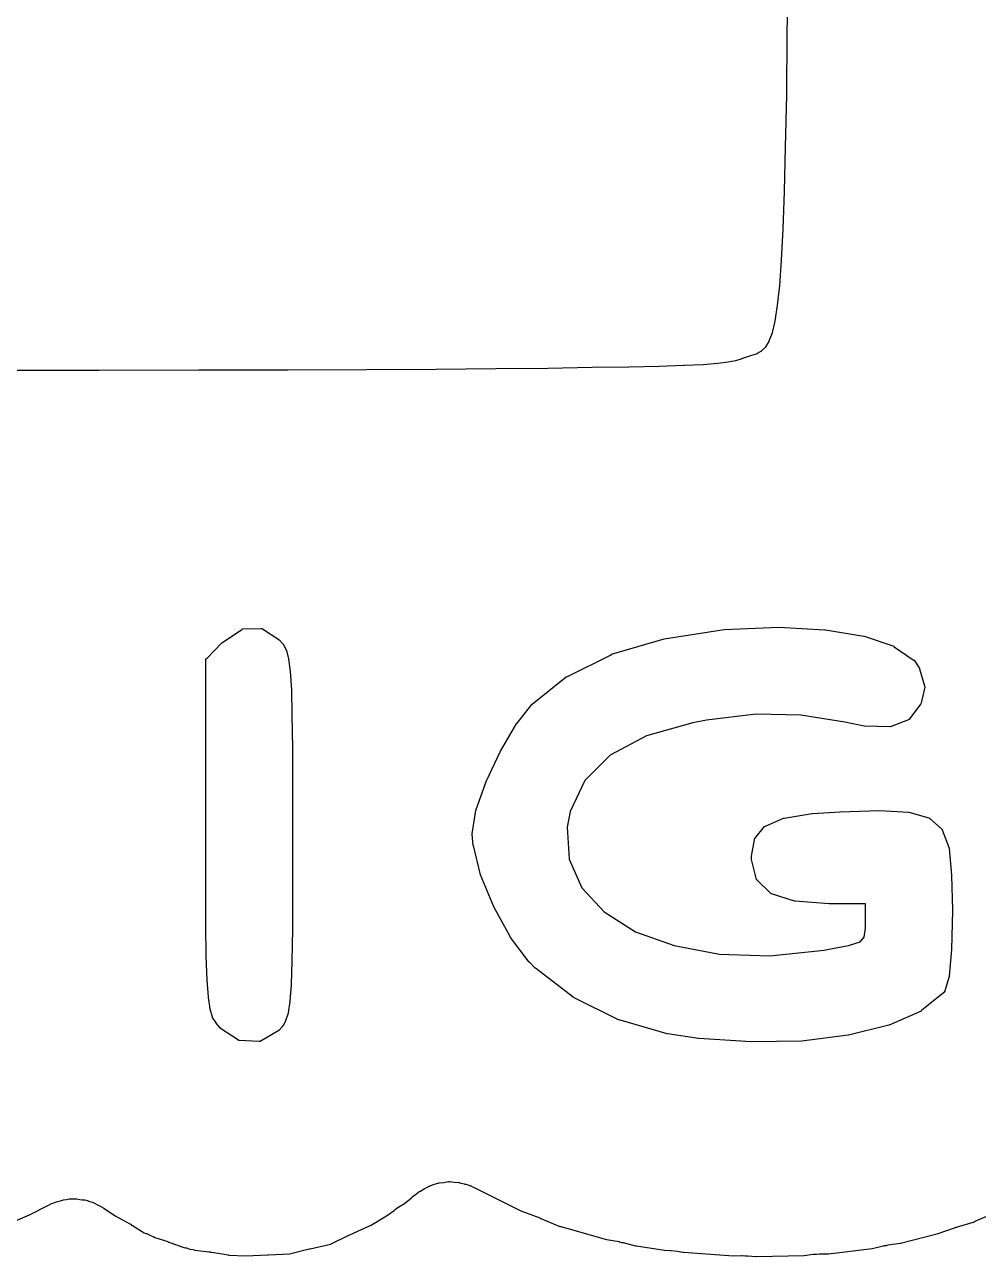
# Model space of a CAD drawing. Extents: x 102 to 177, y -151 to -48.
# Drawn here: x 126.493 to 128.752, y -130.553 to -127.636 of the extents above; entities that cross this region are included whole.
import ezdxf

# ---------------------------------------------------------------- set-up
doc = ezdxf.new("R2010")
doc.units = 0
doc.layers.add('BLACK', color=7, linetype='CONTINUOUS')

msp = doc.modelspace()

# ---------------------------------------------------------------- linework, layer by layer
at = {"layer": 'BLACK', "linetype": 'CONTINUOUS'}
for p, q in [((128.301, -127.494), (128.299, -127.659)), ((128.299, -127.659), (128.298, -127.802)), ((128.299, -127.659), (128.299, -127.659)), ((128.298, -127.802), (128.295, -127.926)), ((128.298, -127.802), (128.298, -127.802)), ((128.298, -127.802), (128.298, -127.802)), ((128.295, -127.926), (128.292, -128.031)), ((128.295, -127.926), (128.295, -127.926)), ((128.295, -127.926), (128.295, -127.926)), ((128.292, -128.031), (128.289, -128.12)), ((128.292, -128.031), (128.292, -128.031)), ((128.292, -128.031), (128.292, -128.031)), ((128.289, -128.12), (128.285, -128.193)), ((128.289, -128.12), (128.289, -128.12)), ((128.289, -128.12), (128.289, -128.12)), ((128.285, -128.193), (128.281, -128.253)), ((128.285, -128.193), (128.285, -128.193)), ((128.285, -128.193), (128.285, -128.193)), ((128.285, -128.193), (128.285, -128.193)), ((128.281, -128.253), (128.276, -128.3)), ((128.281, -128.253), (128.281, -128.253)), ((128.281, -128.253), (128.281, -128.253)), ((128.281, -128.253), (128.281, -128.253)), ((128.276, -128.301), (128.27, -128.337)), ((128.276, -128.3), (128.276, -128.301)), ((128.276, -128.301), (128.276, -128.301)), ((128.276, -128.301), (128.276, -128.301)), ((128.27, -128.338), (128.264, -128.365)), ((128.27, -128.337), (128.27, -128.337)), ((128.27, -128.337), (128.27, -128.338)), ((128.27, -128.338), (128.27, -128.338)), ((128.264, -128.366), (128.256, -128.385)), ((128.264, -128.365), (128.264, -128.365)), ((128.264, -128.365), (128.264, -128.365)), ((128.264, -128.365), (128.264, -128.366)), ((128.256, -128.386), (128.248, -128.399)), ((128.248, -128.399), (128.248, -128.4)), ((128.256, -128.385), (128.256, -128.385)), ((128.256, -128.385), (128.256, -128.385)), ((128.256, -128.385), (128.256, -128.385)), ((128.256, -128.385), (128.256, -128.385)), ((128.256, -128.385), (128.256, -128.386)), ((128.256, -128.386), (128.256, -128.386)), ((128.191, -128.427), (128.188, -128.429)), ((128.203, -128.423), (128.191, -128.427)), ((128.215, -128.419), (128.203, -128.423)), ((128.226, -128.416), (128.215, -128.419)), ((128.215, -128.419), (128.215, -128.419)), ((128.215, -128.419), (128.215, -128.419)), ((128.215, -128.419), (128.215, -128.419)), ((128.227, -128.416), (128.226, -128.416)), ((128.237, -128.41), (128.227, -128.415)), ((128.227, -128.415), (128.227, -128.415)), ((128.227, -128.415), (128.227, -128.416)), ((128.238, -128.41), (128.237, -128.41)), ((128.237, -128.41), (128.237, -128.41)), ((128.237, -128.41), (128.237, -128.41)), ((128.247, -128.4), (128.238, -128.409)), ((128.238, -128.409), (128.238, -128.409)), ((128.238, -128.409), (128.238, -128.409)), ((128.238, -128.409), (128.238, -128.409)), ((128.238, -128.409), (128.238, -128.41)), ((128.248, -128.4), (128.247, -128.4)), ((128.247, -128.4), (128.247, -128.4)), ((128.247, -128.4), (128.247, -128.4)), ((128.247, -128.4), (128.247, -128.4)), ((128.248, -128.4), (128.248, -128.4)), ((128.248, -128.4), (128.248, -128.4)), ((126.669, -128.455), (126.405, -128.455)), ((126.905, -128.454), (126.669, -128.455)), ((126.669, -128.455), (126.669, -128.455)), ((127.116, -128.454), (126.905, -128.454)), ((126.905, -128.454), (126.905, -128.454)), ((127.303, -128.453), (127.116, -128.454)), ((127.116, -128.454), (127.116, -128.454)), ((127.467, -128.452), (127.303, -128.453)), ((127.303, -128.453), (127.303, -128.453)), ((127.609, -128.451), (127.467, -128.452)), ((127.467, -128.452), (127.467, -128.452)), ((127.732, -128.45), (127.609, -128.451)), ((127.609, -128.451), (127.609, -128.451)), ((127.837, -128.448), (127.732, -128.45)), ((127.732, -128.45), (127.732, -128.45)), ((127.924, -128.447), (127.837, -128.448)), ((127.837, -128.448), (127.837, -128.448)), ((127.837, -128.448), (127.837, -128.448)), ((127.996, -128.445), (127.924, -128.447)), ((127.924, -128.447), (127.924, -128.447)), ((127.924, -128.447), (127.924, -128.447)), ((127.924, -128.447), (127.924, -128.447)), ((127.924, -128.447), (127.924, -128.447)), ((128.054, -128.443), (127.996, -128.445)), ((127.996, -128.445), (127.996, -128.445)), ((127.996, -128.445), (127.996, -128.445)), ((128.055, -128.443), (128.054, -128.443)), ((128.054, -128.443), (128.054, -128.443)), ((128.1, -128.441), (128.055, -128.443)), ((128.135, -128.438), (128.1, -128.441)), ((128.1, -128.441), (128.1, -128.441)), ((128.1, -128.441), (128.1, -128.441)), ((128.1, -128.441), (128.1, -128.441)), ((128.16, -128.435), (128.135, -128.438)), ((128.135, -128.438), (128.135, -128.438)), ((128.135, -128.438), (128.135, -128.438)), ((128.135, -128.438), (128.135, -128.438)), ((128.177, -128.432), (128.16, -128.435)), ((128.16, -128.435), (128.16, -128.435)), ((128.16, -128.435), (128.16, -128.435)), ((128.16, -128.435), (128.16, -128.435)), ((128.187, -128.429), (128.177, -128.432)), ((128.177, -128.432), (128.177, -128.432)), ((128.177, -128.432), (128.177, -128.432)), ((128.177, -128.432), (128.177, -128.432)), ((128.188, -128.429), (128.187, -128.429)), ((128.188, -128.429), (128.188, -128.429)), ((128.188, -128.429), (128.188, -128.429)), ((126.961, -129.099), (127.007, -129.068)), ((127.007, -129.068), (127.007, -129.068)), ((127.007, -129.068), (127.007, -129.068)), ((127.007, -129.068), (127.007, -129.068)), ((127.007, -129.068), (127.007, -129.068)), ((127.007, -129.068), (127.008, -129.068)), ((127.008, -129.068), (127.008, -129.067)), ((127.008, -129.067), (127.008, -129.067)), ((127.008, -129.067), (127.008, -129.067)), ((127.008, -129.067), (127.009, -129.067)), ((127.008, -129.068), (127.008, -129.068)), ((127.009, -129.067), (127.053, -129.066)), ((127.009, -129.067), (127.009, -129.067)), ((127.053, -129.066), (127.053, -129.066)), ((127.053, -129.066), (127.053, -129.066)), ((127.053, -129.066), (127.053, -129.066)), ((127.053, -129.066), (127.054, -129.066)), ((127.054, -129.066), (127.054, -129.066)), ((127.054, -129.066), (127.054, -129.066)), ((127.054, -129.066), (127.054, -129.066)), ((127.054, -129.066), (127.055, -129.066)), ((127.055, -129.066), (127.055, -129.067)), ((127.055, -129.067), (127.055, -129.067)), ((127.055, -129.067), (127.055, -129.067)), ((127.055, -129.067), (127.056, -129.067)), ((127.056, -129.067), (127.056, -129.067)), ((127.056, -129.067), (127.056, -129.067)), ((127.056, -129.067), (127.056, -129.067)), ((127.056, -129.067), (127.095, -129.092)), ((128.008, -129.09), (128.15, -129.068)), ((128.15, -129.068), (128.28, -129.063)), ((128.15, -129.068), (128.15, -129.068)), ((128.15, -129.068), (128.15, -129.068)), ((128.15, -129.068), (128.15, -129.068)), ((128.28, -129.063), (128.28, -129.063)), ((128.28, -129.063), (128.28, -129.063)), ((128.28, -129.063), (128.28, -129.063)), ((128.28, -129.063), (128.389, -129.069)), ((128.389, -129.069), (128.389, -129.069)), ((128.389, -129.069), (128.389, -129.069)), ((128.389, -129.069), (128.39, -129.069)), ((128.39, -129.069), (128.481, -129.084)), ((126.96, -129.1), (126.961, -129.099)), ((126.961, -129.099), (126.961, -129.099)), ((127.095, -129.092), (127.095, -129.092)), ((127.095, -129.092), (127.095, -129.092)), ((127.095, -129.092), (127.095, -129.093)), ((127.095, -129.093), (127.096, -129.093)), ((127.096, -129.093), (127.096, -129.093)), ((127.096, -129.093), (127.096, -129.093)), ((127.096, -129.093), (127.096, -129.093)), ((127.096, -129.093), (127.105, -129.103)), ((127.883, -129.127), (128.008, -129.09)), ((128.008, -129.09), (128.008, -129.09)), ((128.008, -129.09), (128.008, -129.09)), ((128.008, -129.09), (128.008, -129.09)), ((128.481, -129.084), (128.481, -129.084)), ((128.481, -129.084), (128.481, -129.084)), ((128.481, -129.084), (128.482, -129.084)), ((128.482, -129.084), (128.552, -129.108)), ((126.924, -129.137), (126.96, -129.1)), ((126.96, -129.1), (126.96, -129.1)), ((127.105, -129.103), (127.105, -129.103)), ((127.105, -129.103), (127.105, -129.103)), ((127.105, -129.103), (127.105, -129.103)), ((127.105, -129.103), (127.105, -129.104)), ((127.105, -129.104), (127.106, -129.104)), ((127.106, -129.104), (127.106, -129.104)), ((127.106, -129.104), (127.106, -129.104)), ((127.106, -129.104), (127.112, -129.117)), ((127.112, -129.117), (127.112, -129.117)), ((127.112, -129.117), (127.112, -129.117)), ((127.112, -129.117), (127.113, -129.117)), ((127.113, -129.117), (127.113, -129.118)), ((127.113, -129.118), (127.113, -129.118)), ((127.113, -129.118), (127.113, -129.118)), ((127.113, -129.118), (127.113, -129.118)), ((127.113, -129.118), (127.118, -129.138)), ((127.777, -129.18), (127.882, -129.128)), ((127.882, -129.128), (127.882, -129.128)), ((127.882, -129.128), (127.883, -129.128)), ((127.883, -129.128), (127.883, -129.127)), ((128.552, -129.108), (128.552, -129.108)), ((128.552, -129.108), (128.552, -129.108)), ((128.552, -129.108), (128.552, -129.108)), ((128.552, -129.108), (128.552, -129.108)), ((128.552, -129.108), (128.553, -129.109)), ((128.553, -129.109), (128.553, -129.109)), ((128.553, -129.109), (128.553, -129.109)), ((128.553, -129.109), (128.598, -129.14)), ((126.922, -129.139), (126.922, -129.138)), ((126.922, -129.138), (126.922, -129.138)), ((126.922, -129.138), (126.922, -129.138)), ((126.922, -129.138), (126.923, -129.138)), ((126.922, -129.14), (126.922, -129.139)), ((126.922, -129.139), (126.922, -129.139)), ((126.922, -129.139), (126.922, -129.139)), ((126.922, -129.139), (126.922, -129.139)), ((126.922, -129.557), (126.922, -129.14)), ((126.922, -129.14), (126.922, -129.14)), ((126.923, -129.138), (126.923, -129.137)), ((126.923, -129.137), (126.923, -129.137)), ((126.923, -129.137), (126.923, -129.137)), ((126.923, -129.137), (126.923, -129.137)), ((126.923, -129.137), (126.924, -129.137)), ((127.118, -129.138), (127.118, -129.138)), ((127.118, -129.138), (127.118, -129.138)), ((127.118, -129.138), (127.118, -129.138)), ((127.118, -129.138), (127.122, -129.168)), ((128.598, -129.14), (128.599, -129.14)), ((128.599, -129.14), (128.599, -129.14)), ((128.599, -129.14), (128.599, -129.141)), ((128.599, -129.141), (128.599, -129.141)), ((128.599, -129.141), (128.599, -129.141)), ((128.599, -129.141), (128.6, -129.141)), ((128.6, -129.141), (128.6, -129.141)), ((128.6, -129.141), (128.612, -129.159)), ((127.122, -129.168), (127.122, -129.168)), ((127.122, -129.168), (127.122, -129.168)), ((127.122, -129.168), (127.122, -129.168)), ((127.122, -129.168), (127.125, -129.211)), ((127.695, -129.245), (127.776, -129.18)), ((127.776, -129.18), (127.776, -129.18)), ((127.776, -129.18), (127.776, -129.18)), ((127.776, -129.18), (127.776, -129.18)), ((127.776, -129.18), (127.777, -129.18)), ((127.777, -129.18), (127.777, -129.18)), ((127.777, -129.18), (127.777, -129.18)), ((127.777, -129.18), (127.777, -129.18)), ((128.612, -129.159), (128.612, -129.159)), ((128.612, -129.159), (128.612, -129.16)), ((128.612, -129.16), (128.612, -129.16)), ((128.612, -129.16), (128.613, -129.16)), ((128.613, -129.16), (128.613, -129.16)), ((128.613, -129.16), (128.613, -129.16)), ((128.613, -129.16), (128.613, -129.161)), ((128.613, -129.161), (128.625, -129.202)), ((127.125, -129.211), (127.125, -129.211)), ((127.125, -129.211), (127.125, -129.211)), ((127.125, -129.211), (127.125, -129.211)), ((127.125, -129.211), (127.126, -129.27)), ((128.626, -129.205), (128.617, -129.242)), ((128.625, -129.202), (128.625, -129.202)), ((128.625, -129.202), (128.626, -129.203)), ((128.626, -129.203), (128.626, -129.203)), ((128.626, -129.203), (128.626, -129.203)), ((128.626, -129.203), (128.626, -129.203)), ((128.626, -129.203), (128.626, -129.204)), ((128.626, -129.204), (128.626, -129.204)), ((128.626, -129.204), (128.626, -129.204)), ((128.626, -129.204), (128.626, -129.204)), ((128.626, -129.204), (128.626, -129.204)), ((128.626, -129.204), (128.626, -129.205)), ((127.695, -129.246), (127.695, -129.245)), ((127.695, -129.245), (127.695, -129.245)), ((127.695, -129.245), (127.695, -129.245)), ((128.616, -129.244), (128.589, -129.28)), ((128.617, -129.243), (128.616, -129.244)), ((128.616, -129.244), (128.616, -129.244)), ((128.616, -129.244), (128.616, -129.244)), ((128.616, -129.244), (128.616, -129.244)), ((128.617, -129.242), (128.617, -129.242)), ((128.617, -129.242), (128.617, -129.242)), ((128.617, -129.242), (128.617, -129.243)), ((128.617, -129.243), (128.617, -129.243)), ((128.617, -129.243), (128.617, -129.243)), ((128.617, -129.243), (128.617, -129.243)), ((128.617, -129.243), (128.617, -129.243)), ((127.126, -129.27), (127.126, -129.27)), ((127.126, -129.27), (127.126, -129.27)), ((127.126, -129.27), (127.127, -129.35)), ((127.66, -129.29), (127.694, -129.246)), ((127.694, -129.246), (127.694, -129.246)), ((127.694, -129.246), (127.694, -129.246)), ((127.694, -129.246), (127.694, -129.246)), ((127.694, -129.246), (127.695, -129.246)), ((128.226, -129.269), (128.108, -129.283)), ((128.332, -129.271), (128.226, -129.269)), ((128.436, -129.288), (128.332, -129.271)), ((127.62, -129.356), (127.659, -129.29)), ((127.659, -129.29), (127.659, -129.29)), ((127.659, -129.29), (127.66, -129.29)), ((127.66, -129.29), (127.66, -129.29)), ((128.076, -129.289), (127.966, -129.32)), ((128.108, -129.283), (128.076, -129.289)), ((128.482, -129.297), (128.436, -129.288)), ((128.483, -129.297), (128.482, -129.297)), ((128.483, -129.297), (128.483, -129.297)), ((128.483, -129.297), (128.483, -129.297)), ((128.544, -129.299), (128.483, -129.297)), ((128.545, -129.299), (128.544, -129.299)), ((128.544, -129.299), (128.544, -129.299)), ((128.544, -129.299), (128.544, -129.299)), ((128.546, -129.298), (128.545, -129.298)), ((128.545, -129.298), (128.545, -129.298)), ((128.545, -129.298), (128.545, -129.299)), ((128.545, -129.299), (128.545, -129.299)), ((128.545, -129.299), (128.545, -129.299)), ((128.587, -129.282), (128.546, -129.298)), ((128.588, -129.281), (128.587, -129.282)), ((128.589, -129.281), (128.588, -129.281)), ((128.588, -129.281), (128.588, -129.281)), ((128.588, -129.281), (128.588, -129.281)), ((128.588, -129.281), (128.588, -129.281)), ((128.588, -129.281), (128.588, -129.281)), ((128.589, -129.28), (128.589, -129.28)), ((128.589, -129.28), (128.589, -129.28)), ((128.589, -129.28), (128.589, -129.281)), ((128.589, -129.281), (128.589, -129.281)), ((128.589, -129.281), (128.589, -129.281)), ((127.966, -129.32), (127.88, -129.366)), ((127.127, -129.35), (127.127, -129.35)), ((127.127, -129.35), (127.127, -129.454)), ((127.586, -129.428), (127.62, -129.356)), ((127.62, -129.356), (127.62, -129.356)), ((127.62, -129.356), (127.62, -129.356)), ((127.62, -129.356), (127.62, -129.356)), ((127.88, -129.366), (127.82, -129.426)), ((127.562, -129.497), (127.586, -129.428)), ((127.586, -129.428), (127.586, -129.428)), ((127.586, -129.428), (127.586, -129.428)), ((127.586, -129.428), (127.586, -129.428)), ((127.82, -129.426), (127.785, -129.499)), ((127.127, -129.454), (127.127, -129.454)), ((127.127, -129.454), (127.127, -129.555)), ((127.553, -129.552), (127.562, -129.497)), ((127.562, -129.497), (127.562, -129.497)), ((127.562, -129.497), (127.562, -129.497)), ((127.562, -129.497), (127.562, -129.497)), ((127.785, -129.499), (127.778, -129.536)), ((128.292, -129.515), (128.359, -129.504)), ((128.359, -129.504), (128.359, -129.504)), ((128.359, -129.504), (128.359, -129.504)), ((128.359, -129.504), (128.36, -129.504)), ((128.36, -129.504), (128.424, -129.5)), ((128.424, -129.5), (128.424, -129.5)), ((128.424, -129.5), (128.424, -129.5)), ((128.424, -129.5), (128.425, -129.5)), ((128.425, -129.5), (128.519, -129.497)), ((128.519, -129.497), (128.519, -129.497)), ((128.519, -129.497), (128.519, -129.497)), ((128.519, -129.497), (128.519, -129.497)), ((128.519, -129.497), (128.587, -129.501)), ((128.587, -129.501), (128.587, -129.501)), ((128.587, -129.501), (128.587, -129.501)), ((128.587, -129.501), (128.587, -129.501)), ((128.587, -129.501), (128.588, -129.501)), ((128.588, -129.501), (128.588, -129.501)), ((128.588, -129.501), (128.588, -129.501)), ((128.588, -129.501), (128.588, -129.501)), ((128.588, -129.501), (128.635, -129.514)), ((127.778, -129.536), (127.783, -129.612)), ((128.223, -129.563), (128.246, -129.535)), ((128.246, -129.535), (128.247, -129.534)), ((128.246, -129.535), (128.246, -129.535)), ((128.246, -129.535), (128.246, -129.535)), ((128.246, -129.535), (128.246, -129.535)), ((128.247, -129.534), (128.247, -129.534)), ((128.247, -129.534), (128.247, -129.534)), ((128.247, -129.534), (128.247, -129.534)), ((128.247, -129.534), (128.247, -129.534)), ((128.247, -129.534), (128.248, -129.534)), ((128.248, -129.534), (128.291, -129.515)), ((128.248, -129.534), (128.248, -129.534)), ((128.248, -129.534), (128.248, -129.534)), ((128.291, -129.515), (128.291, -129.515)), ((128.291, -129.515), (128.291, -129.515)), ((128.291, -129.515), (128.291, -129.515)), ((128.291, -129.515), (128.292, -129.515)), ((128.292, -129.515), (128.292, -129.515)), ((128.292, -129.515), (128.292, -129.515)), ((128.292, -129.515), (128.292, -129.515)), ((128.635, -129.514), (128.635, -129.514)), ((128.635, -129.514), (128.635, -129.514)), ((128.635, -129.514), (128.635, -129.514)), ((128.635, -129.514), (128.636, -129.514)), ((128.636, -129.514), (128.636, -129.514)), ((128.636, -129.514), (128.636, -129.514)), ((128.636, -129.514), (128.636, -129.514)), ((128.636, -129.514), (128.636, -129.515)), ((128.636, -129.515), (128.637, -129.515)), ((128.637, -129.515), (128.637, -129.515)), ((128.637, -129.515), (128.637, -129.515)), ((128.637, -129.515), (128.666, -129.541)), ((126.922, -129.669), (126.922, -129.557)), ((127.127, -129.555), (127.127, -129.555)), ((127.127, -129.555), (127.127, -129.68)), ((127.553, -129.553), (127.553, -129.552)), ((127.553, -129.552), (127.553, -129.552)), ((127.553, -129.552), (127.553, -129.552)), ((127.555, -129.58), (127.553, -129.553)), ((127.553, -129.553), (127.553, -129.553)), ((127.553, -129.553), (127.553, -129.553)), ((127.553, -129.553), (127.553, -129.553)), ((127.553, -129.553), (127.553, -129.553)), ((128.215, -129.605), (128.222, -129.566)), ((128.222, -129.565), (128.222, -129.564)), ((128.222, -129.564), (128.222, -129.564)), ((128.222, -129.564), (128.222, -129.564)), ((128.222, -129.564), (128.222, -129.564)), ((128.222, -129.564), (128.223, -129.564)), ((128.222, -129.566), (128.222, -129.565)), ((128.222, -129.565), (128.222, -129.565)), ((128.222, -129.565), (128.222, -129.565)), ((128.222, -129.565), (128.222, -129.565)), ((128.222, -129.566), (128.222, -129.566)), ((128.223, -129.564), (128.223, -129.563)), ((128.666, -129.541), (128.666, -129.541)), ((128.666, -129.541), (128.666, -129.541)), ((128.666, -129.541), (128.666, -129.541)), ((128.666, -129.541), (128.666, -129.542)), ((128.666, -129.542), (128.667, -129.542)), ((128.667, -129.542), (128.667, -129.542)), ((128.667, -129.542), (128.667, -129.542)), ((128.667, -129.542), (128.667, -129.542)), ((128.667, -129.542), (128.667, -129.543)), ((128.667, -129.543), (128.667, -129.543)), ((128.667, -129.543), (128.667, -129.543)), ((128.667, -129.543), (128.683, -129.586)), ((127.556, -129.58), (127.555, -129.58)), ((127.555, -129.58), (127.555, -129.58)), ((127.573, -129.649), (127.556, -129.58)), ((127.556, -129.58), (127.556, -129.58)), ((128.683, -129.586), (128.683, -129.586)), ((128.683, -129.586), (128.683, -129.586)), ((128.683, -129.586), (128.683, -129.586)), ((128.683, -129.586), (128.683, -129.586)), ((128.683, -129.586), (128.683, -129.587)), ((128.683, -129.587), (128.683, -129.587)), ((128.683, -129.587), (128.683, -129.587)), ((128.683, -129.587), (128.689, -129.65)), ((127.783, -129.612), (127.813, -129.68)), ((128.215, -129.606), (128.215, -129.605)), ((128.215, -129.612), (128.215, -129.606)), ((128.215, -129.606), (128.215, -129.606)), ((128.215, -129.606), (128.215, -129.606)), ((128.215, -129.613), (128.215, -129.612)), ((128.215, -129.612), (128.215, -129.612)), ((128.215, -129.612), (128.215, -129.612)), ((128.227, -129.66), (128.215, -129.613)), ((128.215, -129.613), (128.215, -129.613)), ((128.215, -129.613), (128.215, -129.613)), ((128.215, -129.613), (128.215, -129.613)), ((128.215, -129.613), (128.215, -129.613)), ((127.604, -129.725), (127.573, -129.649)), ((127.573, -129.649), (127.573, -129.649)), ((127.573, -129.649), (127.573, -129.649)), ((127.573, -129.649), (127.573, -129.649)), ((128.689, -129.65), (128.689, -129.65)), ((128.689, -129.65), (128.689, -129.65)), ((128.689, -129.65), (128.689, -129.651)), ((128.689, -129.651), (128.691, -129.733)), ((126.922, -129.768), (126.922, -129.669)), ((126.922, -129.669), (126.922, -129.669)), ((127.127, -129.68), (127.127, -129.68)), ((127.127, -129.68), (127.127, -129.778)), ((127.813, -129.68), (127.866, -129.737)), ((128.227, -129.661), (128.227, -129.66)), ((128.227, -129.66), (128.227, -129.66)), ((128.227, -129.66), (128.227, -129.66)), ((128.227, -129.66), (128.227, -129.66)), ((128.228, -129.661), (128.227, -129.661)), ((128.227, -129.661), (128.227, -129.661)), ((128.227, -129.661), (128.227, -129.661)), ((128.227, -129.661), (128.227, -129.661)), ((128.228, -129.662), (128.228, -129.661)), ((128.26, -129.693), (128.228, -129.662)), ((128.228, -129.662), (128.228, -129.662)), ((128.228, -129.662), (128.228, -129.662)), ((128.261, -129.694), (128.26, -129.693)), ((128.26, -129.693), (128.26, -129.693)), ((128.26, -129.693), (128.26, -129.693)), ((128.262, -129.694), (128.261, -129.694)), ((128.261, -129.694), (128.261, -129.694)), ((128.261, -129.694), (128.261, -129.694)), ((128.261, -129.694), (128.261, -129.694)), ((128.261, -129.694), (128.261, -129.694)), ((128.317, -129.712), (128.262, -129.694)), ((128.262, -129.694), (128.262, -129.694)), ((128.262, -129.694), (128.262, -129.694)), ((128.262, -129.694), (128.262, -129.694)), ((128.318, -129.712), (128.317, -129.712)), ((128.317, -129.712), (128.317, -129.712)), ((128.317, -129.712), (128.317, -129.712)), ((128.317, -129.712), (128.317, -129.712)), ((128.399, -129.718), (128.318, -129.712)), ((128.318, -129.712), (128.318, -129.712)), ((128.318, -129.712), (128.318, -129.712)), ((128.318, -129.712), (128.318, -129.712)), ((127.644, -129.797), (127.604, -129.725)), ((127.604, -129.725), (127.604, -129.725)), ((127.604, -129.725), (127.604, -129.725)), ((127.604, -129.725), (127.604, -129.725)), ((127.866, -129.737), (127.94, -129.784)), ((128.485, -129.718), (128.399, -129.718)), ((128.399, -129.718), (128.399, -129.718)), ((128.399, -129.718), (128.399, -129.718)), ((128.485, -129.764), (128.485, -129.718)), ((128.691, -129.734), (128.689, -129.826)), ((128.691, -129.733), (128.691, -129.733)), ((128.691, -129.733), (128.691, -129.733)), ((128.691, -129.733), (128.691, -129.734)), ((126.923, -129.843), (126.922, -129.768)), ((126.922, -129.768), (126.922, -129.768)), ((128.485, -129.776), (128.485, -129.764)), ((127.127, -129.778), (127.126, -129.854)), ((127.127, -129.778), (127.127, -129.778)), ((127.644, -129.798), (127.644, -129.797)), ((127.644, -129.797), (127.644, -129.797)), ((127.688, -129.856), (127.644, -129.798)), ((127.644, -129.798), (127.644, -129.798)), ((127.94, -129.784), (128.032, -129.817)), ((128.472, -129.808), (128.482, -129.797)), ((128.482, -129.797), (128.485, -129.776)), ((128.032, -129.817), (128.139, -129.837)), ((128.258, -129.841), (128.387, -129.828)), ((128.387, -129.828), (128.394, -129.826)), ((128.394, -129.826), (128.445, -129.817)), ((128.394, -129.826), (128.394, -129.826)), ((128.445, -129.817), (128.472, -129.808)), ((128.689, -129.826), (128.683, -129.889)), ((128.689, -129.826), (128.689, -129.826)), ((128.689, -129.826), (128.689, -129.826)), ((128.689, -129.826), (128.689, -129.826)), ((126.925, -129.899), (126.923, -129.843)), ((126.923, -129.843), (126.923, -129.843)), ((126.923, -129.843), (126.923, -129.843)), ((126.923, -129.843), (126.923, -129.843)), ((127.126, -129.854), (127.124, -129.909)), ((127.126, -129.854), (127.126, -129.854)), ((127.126, -129.854), (127.126, -129.854)), ((127.126, -129.854), (127.126, -129.854)), ((127.689, -129.856), (127.688, -129.856)), ((127.702, -129.87), (127.689, -129.856)), ((127.689, -129.856), (127.689, -129.856)), ((127.689, -129.856), (127.689, -129.856)), ((128.139, -129.837), (128.258, -129.841)), ((127.703, -129.87), (127.702, -129.87)), ((127.792, -129.939), (127.703, -129.87)), ((127.703, -129.87), (127.703, -129.87)), ((127.703, -129.87), (127.703, -129.87)), ((126.928, -129.939), (126.925, -129.899)), ((126.925, -129.899), (126.925, -129.899)), ((126.925, -129.899), (126.925, -129.899)), ((126.925, -129.899), (126.925, -129.899)), ((127.124, -129.909), (127.121, -129.949)), ((127.124, -129.909), (127.124, -129.909)), ((127.124, -129.909), (127.124, -129.909)), ((127.124, -129.909), (127.124, -129.909)), ((128.683, -129.89), (128.673, -129.924)), ((128.683, -129.889), (128.683, -129.889)), ((128.683, -129.889), (128.683, -129.89)), ((128.683, -129.89), (128.683, -129.89)), ((126.928, -129.94), (126.928, -129.939)), ((126.928, -129.939), (126.928, -129.939)), ((126.932, -129.967), (126.928, -129.94)), ((126.928, -129.94), (126.928, -129.94)), ((127.793, -129.939), (127.792, -129.939)), ((127.793, -129.94), (127.793, -129.939)), ((127.9, -129.993), (127.793, -129.94)), ((127.793, -129.94), (127.793, -129.94)), ((128.67, -129.929), (128.618, -129.971)), ((128.671, -129.928), (128.67, -129.928)), ((128.67, -129.928), (128.67, -129.929)), ((128.67, -129.929), (128.67, -129.929)), ((128.67, -129.929), (128.67, -129.929)), ((128.673, -129.925), (128.671, -129.928)), ((128.671, -129.928), (128.671, -129.928)), ((128.671, -129.928), (128.671, -129.928)), ((128.671, -129.928), (128.671, -129.928)), ((128.673, -129.924), (128.673, -129.924)), ((128.673, -129.924), (128.673, -129.924)), ((128.673, -129.924), (128.673, -129.924)), ((128.673, -129.924), (128.673, -129.925)), ((128.673, -129.925), (128.673, -129.925)), ((128.673, -129.925), (128.673, -129.925)), ((128.673, -129.925), (128.673, -129.925)), ((126.932, -129.968), (126.932, -129.967)), ((126.932, -129.967), (126.932, -129.967)), ((126.938, -129.986), (126.932, -129.968)), ((126.932, -129.968), (126.932, -129.968)), ((127.121, -129.949), (127.117, -129.976)), ((127.121, -129.949), (127.121, -129.949)), ((127.121, -129.949), (127.121, -129.949)), ((127.121, -129.949), (127.121, -129.949)), ((128.617, -129.972), (128.541, -130.005)), ((128.618, -129.971), (128.617, -129.971)), ((128.617, -129.971), (128.617, -129.971)), ((128.617, -129.971), (128.617, -129.972)), ((128.617, -129.972), (128.617, -129.972)), ((128.618, -129.971), (128.618, -129.971)), ((128.618, -129.971), (128.618, -129.971)), ((128.618, -129.971), (128.618, -129.971)), ((126.938, -129.987), (126.938, -129.986)), ((126.938, -129.986), (126.938, -129.986)), ((126.938, -129.986), (126.938, -129.986)), ((126.938, -129.986), (126.938, -129.986)), ((126.946, -130), (126.938, -129.987)), ((126.938, -129.987), (126.938, -129.987)), ((126.938, -129.987), (126.938, -129.987)), ((126.938, -129.987), (126.938, -129.987)), ((126.946, -130.001), (126.946, -130)), ((126.946, -130), (126.946, -130)), ((126.956, -130.012), (126.946, -130.001)), ((126.946, -130.001), (126.946, -130.001)), ((127.111, -129.996), (127.104, -130.008)), ((127.117, -129.977), (127.111, -129.995)), ((127.111, -129.995), (127.111, -129.995)), ((127.111, -129.995), (127.111, -129.995)), ((127.111, -129.995), (127.111, -129.995)), ((127.111, -129.995), (127.111, -129.995)), ((127.111, -129.995), (127.111, -129.996)), ((127.111, -129.996), (127.111, -129.996)), ((127.111, -129.996), (127.111, -129.996)), ((127.117, -129.976), (127.117, -129.976)), ((127.117, -129.976), (127.117, -129.977)), ((127.117, -129.977), (127.117, -129.977)), ((127.901, -129.993), (127.9, -129.993)), ((127.9, -129.993), (127.9, -129.993)), ((127.9, -129.993), (127.9, -129.993)), ((128.015, -130.026), (127.901, -129.993)), ((126.957, -130.012), (126.956, -130.012)), ((126.956, -130.012), (126.956, -130.012)), ((126.956, -130.012), (126.956, -130.012)), ((126.956, -130.012), (126.956, -130.012)), ((126.957, -130.013), (126.957, -130.012)), ((126.999, -130.041), (126.957, -130.013)), ((126.957, -130.013), (126.957, -130.013)), ((126.957, -130.013), (126.957, -130.013)), ((127.095, -130.018), (127.051, -130.044)), ((127.096, -130.017), (127.095, -130.017)), ((127.095, -130.017), (127.095, -130.017)), ((127.095, -130.017), (127.095, -130.018)), ((127.103, -130.009), (127.096, -130.017)), ((127.096, -130.017), (127.096, -130.017)), ((127.096, -130.017), (127.096, -130.017)), ((127.096, -130.017), (127.096, -130.017)), ((127.096, -130.017), (127.096, -130.017)), ((127.104, -130.008), (127.103, -130.008)), ((127.103, -130.008), (127.103, -130.009)), ((127.104, -130.008), (127.104, -130.008)), ((128.016, -130.026), (128.015, -130.026)), ((128.089, -130.037), (128.016, -130.026)), ((128.016, -130.026), (128.016, -130.026)), ((128.016, -130.026), (128.016, -130.026)), ((128.444, -130.029), (128.334, -130.043)), ((128.445, -130.029), (128.444, -130.029)), ((128.54, -130.005), (128.445, -130.029)), ((128.445, -130.029), (128.445, -130.029)), ((128.445, -130.029), (128.445, -130.029)), ((128.541, -130.005), (128.54, -130.005)), ((128.541, -130.005), (128.541, -130.005)), ((128.541, -130.005), (128.541, -130.005)), ((126.999, -130.042), (126.999, -130.041)), ((126.999, -130.041), (126.999, -130.041)), ((127, -130.042), (126.999, -130.042)), ((127.001, -130.042), (127, -130.042)), ((127, -130.042), (127, -130.042)), ((127, -130.042), (127, -130.042)), ((127, -130.042), (127, -130.042)), ((127, -130.042), (127, -130.042)), ((127.048, -130.044), (127.001, -130.042)), ((127.001, -130.042), (127.001, -130.042)), ((127.001, -130.042), (127.001, -130.042)), ((127.001, -130.042), (127.001, -130.042)), ((127.049, -130.044), (127.048, -130.044)), ((127.048, -130.044), (127.048, -130.044)), ((127.048, -130.044), (127.048, -130.044)), ((127.05, -130.044), (127.049, -130.044)), ((127.049, -130.044), (127.049, -130.044)), ((127.049, -130.044), (127.049, -130.044)), ((127.049, -130.044), (127.049, -130.044)), ((127.051, -130.044), (127.05, -130.044)), ((127.05, -130.044), (127.05, -130.044)), ((127.05, -130.044), (127.05, -130.044)), ((127.05, -130.044), (127.05, -130.044)), ((127.051, -130.044), (127.051, -130.044)), ((127.051, -130.044), (127.051, -130.044)), ((127.051, -130.044), (127.051, -130.044)), ((127.051, -130.044), (127.051, -130.044)), ((128.09, -130.037), (128.089, -130.037)), ((128.089, -130.037), (128.089, -130.037)), ((128.089, -130.037), (128.089, -130.037)), ((128.214, -130.045), (128.09, -130.037)), ((128.334, -130.043), (128.214, -130.045)), ((128.214, -130.045), (128.214, -130.045)), ((128.214, -130.045), (128.214, -130.045)), ((128.214, -130.045), (128.214, -130.045)), ((128.334, -130.043), (128.334, -130.043)), ((128.334, -130.043), (128.334, -130.043)), ((128.334, -130.043), (128.334, -130.043)), ((127.451, -130.387), (127.461, -130.383)), ((127.461, -130.383), (127.472, -130.38)), ((127.472, -130.38), (127.473, -130.38)), ((127.473, -130.38), (127.475, -130.379)), ((127.475, -130.379), (127.486, -130.378)), ((127.486, -130.378), (127.496, -130.376)), ((127.496, -130.376), (127.498, -130.377)), ((127.498, -130.377), (127.499, -130.376)), ((127.499, -130.376), (127.51, -130.377)), ((127.51, -130.377), (127.521, -130.378)), ((127.521, -130.378), (127.523, -130.378)), ((127.523, -130.378), (127.524, -130.379)), ((127.524, -130.379), (127.534, -130.381)), ((127.534, -130.381), (127.536, -130.382)), ((127.536, -130.382), (127.538, -130.382)), ((127.538, -130.382), (127.545, -130.384)), ((127.41, -130.413), (127.414, -130.41)), ((127.414, -130.41), (127.418, -130.407)), ((127.418, -130.407), (127.426, -130.401)), ((127.426, -130.401), (127.427, -130.4)), ((127.427, -130.4), (127.428, -130.399)), ((127.428, -130.399), (127.429, -130.399)), ((127.429, -130.399), (127.439, -130.393)), ((127.439, -130.393), (127.448, -130.388)), ((127.448, -130.388), (127.45, -130.387)), ((127.45, -130.387), (127.451, -130.387)), ((127.545, -130.384), (127.546, -130.385)), ((127.546, -130.385), (127.548, -130.385)), ((127.548, -130.385), (127.555, -130.389)), ((127.555, -130.389), (127.559, -130.391)), ((127.559, -130.391), (127.567, -130.395)), ((127.567, -130.395), (127.668, -130.445)), ((126.504, -130.455), (126.549, -130.432)), ((126.549, -130.432), (126.551, -130.431)), ((126.551, -130.431), (126.556, -130.428)), ((126.556, -130.428), (126.562, -130.426)), ((126.562, -130.426), (126.568, -130.424)), ((126.568, -130.424), (126.574, -130.422)), ((126.574, -130.422), (126.58, -130.421)), ((126.58, -130.421), (126.585, -130.419)), ((126.585, -130.419), (126.592, -130.418)), ((126.592, -130.418), (126.598, -130.417)), ((126.598, -130.417), (126.604, -130.417)), ((126.604, -130.417), (126.61, -130.417)), ((126.61, -130.417), (126.616, -130.417)), ((126.616, -130.417), (126.623, -130.418)), ((126.623, -130.418), (126.629, -130.419)), ((126.629, -130.419), (126.635, -130.419)), ((126.635, -130.419), (126.641, -130.421)), ((126.641, -130.421), (126.647, -130.423)), ((126.647, -130.423), (126.653, -130.425)), ((126.653, -130.425), (126.658, -130.427)), ((126.658, -130.427), (126.664, -130.43)), ((126.664, -130.43), (126.67, -130.433)), ((126.67, -130.433), (126.675, -130.436)), ((126.675, -130.436), (126.68, -130.439)), ((126.68, -130.439), (126.707, -130.457)), ((127.369, -130.443), (127.374, -130.44)), ((127.374, -130.44), (127.379, -130.436)), ((127.379, -130.436), (127.393, -130.428)), ((127.393, -130.428), (127.409, -130.414)), ((127.409, -130.414), (127.41, -130.413)), ((126.439, -130.482), (126.504, -130.455)), ((126.707, -130.457), (126.742, -130.476)), ((127.312, -130.48), (127.35, -130.457)), ((127.35, -130.457), (127.368, -130.444)), ((127.368, -130.444), (127.369, -130.443)), ((127.668, -130.445), (127.713, -130.462)), ((127.713, -130.462), (127.715, -130.463)), ((127.715, -130.463), (127.716, -130.463)), ((127.716, -130.463), (127.716, -130.463)), ((127.716, -130.463), (127.761, -130.482)), ((128.743, -130.471), (128.745, -130.47)), ((128.745, -130.47), (128.799, -130.447)), ((126.742, -130.476), (126.744, -130.477)), ((126.744, -130.477), (126.746, -130.479)), ((126.746, -130.479), (126.748, -130.48)), ((126.748, -130.48), (126.776, -130.497)), ((126.776, -130.497), (126.78, -130.499)), ((126.78, -130.499), (126.782, -130.499)), ((126.782, -130.499), (126.789, -130.503)), ((127.263, -130.502), (127.31, -130.481)), ((127.31, -130.481), (127.311, -130.48)), ((127.311, -130.48), (127.311, -130.48)), ((127.311, -130.48), (127.311, -130.48)), ((127.311, -130.48), (127.312, -130.48)), ((127.761, -130.482), (127.763, -130.482)), ((127.763, -130.482), (127.871, -130.513)), ((128.568, -130.522), (128.657, -130.499)), ((128.657, -130.499), (128.698, -130.485)), ((128.698, -130.485), (128.699, -130.484)), ((128.699, -130.484), (128.701, -130.484)), ((128.701, -130.484), (128.703, -130.483)), ((128.703, -130.483), (128.743, -130.471)), ((126.789, -130.503), (126.797, -130.506)), ((126.797, -130.506), (126.801, -130.508)), ((126.801, -130.508), (126.832, -130.518)), ((126.832, -130.518), (126.834, -130.519)), ((126.834, -130.519), (126.836, -130.52)), ((126.836, -130.52), (126.839, -130.521)), ((126.839, -130.521), (126.87, -130.532)), ((127.169, -130.535), (127.217, -130.524)), ((127.217, -130.524), (127.261, -130.503)), ((127.261, -130.503), (127.263, -130.502)), ((127.263, -130.502), (127.263, -130.502)), ((127.263, -130.502), (127.263, -130.502)), ((127.263, -130.502), (127.263, -130.502)), ((127.263, -130.502), (127.263, -130.502)), ((127.871, -130.513), (127.901, -130.518)), ((127.901, -130.518), (127.903, -130.519)), ((127.903, -130.519), (127.907, -130.52)), ((127.907, -130.52), (127.911, -130.52)), ((127.911, -130.52), (127.94, -130.528)), ((127.94, -130.528), (127.942, -130.528)), ((127.942, -130.528), (128.009, -130.538)), ((128.501, -130.534), (128.528, -130.528)), ((128.528, -130.528), (128.53, -130.527)), ((128.53, -130.527), (128.535, -130.527)), ((128.535, -130.527), (128.539, -130.526)), ((128.539, -130.526), (128.567, -130.522)), ((128.567, -130.522), (128.568, -130.522)), ((126.87, -130.532), (126.874, -130.533)), ((126.874, -130.533), (126.876, -130.533)), ((126.876, -130.533), (126.884, -130.536)), ((126.884, -130.536), (126.892, -130.537)), ((126.892, -130.537), (126.896, -130.538)), ((126.896, -130.538), (126.929, -130.542)), ((126.929, -130.542), (126.931, -130.542)), ((126.931, -130.542), (126.933, -130.543)), ((126.933, -130.543), (126.936, -130.543)), ((126.936, -130.543), (126.975, -130.549)), ((126.975, -130.549), (126.976, -130.55)), ((126.976, -130.55), (127.017, -130.552)), ((127.017, -130.552), (127.069, -130.549)), ((127.069, -130.549), (127.07, -130.549)), ((127.07, -130.549), (127.12, -130.547)), ((127.07, -130.549), (127.07, -130.549)), ((127.07, -130.549), (127.07, -130.549)), ((127.07, -130.549), (127.07, -130.549)), ((127.07, -130.549), (127.07, -130.549)), ((127.12, -130.547), (127.167, -130.535)), ((127.167, -130.535), (127.169, -130.535)), ((127.169, -130.535), (127.169, -130.535)), ((127.169, -130.535), (127.169, -130.535)), ((127.169, -130.535), (127.169, -130.535)), ((127.169, -130.535), (127.169, -130.535)), ((128.009, -130.538), (128.022, -130.539)), ((128.022, -130.539), (128.024, -130.539)), ((128.024, -130.539), (128.032, -130.54)), ((128.032, -130.54), (128.039, -130.541)), ((128.039, -130.541), (128.052, -130.543)), ((128.052, -130.543), (128.054, -130.543)), ((128.054, -130.543), (128.172, -130.552)), ((128.172, -130.552), (128.191, -130.551)), ((128.191, -130.551), (128.193, -130.551)), ((128.193, -130.551), (128.2, -130.552)), ((128.2, -130.552), (128.206, -130.552)), ((128.206, -130.552), (128.225, -130.553)), ((128.225, -130.553), (128.227, -130.553)), ((128.227, -130.553), (128.34, -130.551)), ((128.34, -130.551), (128.361, -130.548)), ((128.361, -130.548), (128.363, -130.548)), ((128.363, -130.548), (128.369, -130.548)), ((128.369, -130.548), (128.375, -130.547)), ((128.375, -130.547), (128.396, -130.547)), ((128.396, -130.547), (128.397, -130.547)), ((128.397, -130.547), (128.501, -130.534))]:
    msp.add_line(p, q, dxfattribs=at)

doc.saveas('drawing.dxf')
